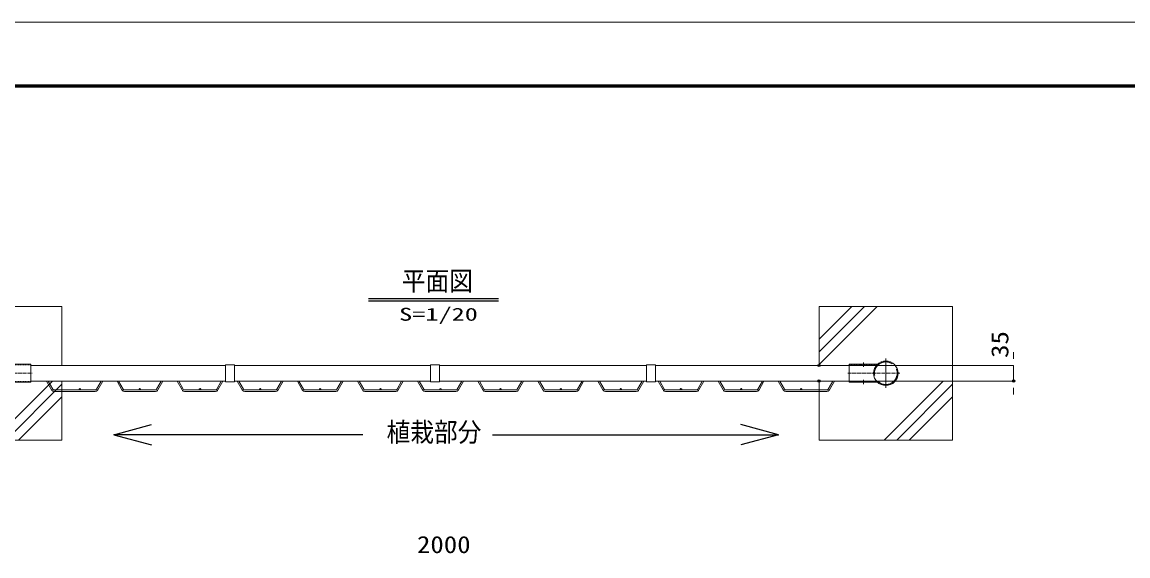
# Model space of a CAD drawing. Units: millimetres, scale not verified, with parts at other scales. Extents: x -3339 to 3343, y -2363 to 2362.
# Drawn here: x -2076 to 407, y 1165 to 2362 of the extents above; entities that cross this region are included whole.
import ezdxf
from ezdxf.enums import TextEntityAlignment as Align

# ---------------------------------------------------------------- set-up
doc = ezdxf.new("R2010")
doc.units = ezdxf.units.MM
doc.header["$LTSCALE"] = 10
doc.header["$PDMODE"] = 32
doc.header["$PDSIZE"] = 5
for name, pattern in [('DASHED', [7.5, 6, -1.5]), ('USER2', [0.375, 0.25, -0.125]), ('USER3', [1.125, 0.75, -0.125, 0.125, -0.125])]:
    doc.linetypes.add(name, pattern=pattern)
for name, color, linetype, lineweight in [('0-0_寸法', 7, 'Continuous', 13), ('0-1_基礎', 7, 'Continuous', 13), ('0-4_胴縁', 7, 'Continuous', 13), ('0-5_継手', 7, 'Continuous', 13), ('0-6_0', 7, 'Continuous', 13), ('0-9_EXTCNT-LMEC0', 4, 'Continuous', 25), ('0-A_バンド', 4, 'Continuous', 13), ('0-B_WM', 30, 'Continuous', 13)]:
    doc.layers.add(name, color=color, linetype=linetype, lineweight=lineweight)
doc.layers.add('0-7_DEFPOINTS', color=7, linetype='Continuous')
doc.styles.add('ＭＳ ゴシック', font='')
doc.styles.get('ＭＳ ゴシック').set_extended_font_data('MS Gothic')

msp = doc.modelspace()

# ---------------------------------------------------------------- linework, layer by layer
at = {"layer": '0-0_寸法'}
for p, q in [((150.4, 1606.97), (150.4, 1621.97)), ((-256.45, 1591.97), (150.4, 1591.97)), ((150.4, 1591.97), (150.4, 1556.97)), ((-256.45, 1556.97), (150.4, 1556.97)), ((150.4, 1541.97), (150.4, 1526.97))]:
    msp.add_line(p, q, dxfattribs=at)
at = {"layer": '0-1_基礎'}
for p, q in [((-286.45, 1650.81), (-212.79, 1724.47)), ((-286.45, 1622.52), (-184.51, 1724.47)), ((-286.45, 1594.24), (-156.22, 1724.47)), ((-2140.31, 1424.47), (-2007.81, 1556.97)), ((-2112.03, 1424.47), (-1986.45, 1550.05)), ((-140.31, 1424.47), (-7.81, 1556.97)), ((-112.03, 1424.47), (13.55, 1550.05)), ((-2083.74, 1424.47), (-1986.45, 1521.76)), ((-83.74, 1424.47), (13.55, 1521.76))]:
    msp.add_line(p, q, dxfattribs=at)
for points in [[(-1986.45, 1591.97), (-1986.45, 1724.47), (-2286.45, 1724.47), (-2286.45, 1591.97)], [(-286.45, 1556.97), (-286.45, 1424.47), (13.55, 1424.47), (13.55, 1724.47), (-286.45, 1724.47), (-286.45, 1591.97)], [(-2286.45, 1556.97), (-2286.45, 1424.47), (-1986.45, 1424.47), (-1986.45, 1556.97)]]:
    msp.add_lwpolyline(points, dxfattribs=at)
at = {"layer": '0-4_胴縁'}
for p, q in [((-1618.95, 1591.97), (-2056.45, 1591.97)), ((-1158.95, 1591.97), (-1598.95, 1591.97)), ((-673.95, 1591.97), (-1138.95, 1591.97)), ((-218.95, 1591.97), (-653.95, 1591.97)), ((-1618.95, 1556.97), (-2056.45, 1556.97)), ((-1158.95, 1556.97), (-1598.95, 1556.97)), ((-673.95, 1556.97), (-1138.95, 1556.97)), ((-218.95, 1556.97), (-653.95, 1556.97))]:
    msp.add_line(p, q, dxfattribs=at)
at = {"layer": '0-5_継手', "linetype": 'USER2'}
for p, q in [((-2118.58, 1593.22), (-2056.45, 1593.22)), ((-156.57, 1593.22), (-218.95, 1593.22)), ((-2118.58, 1555.72), (-2056.45, 1555.72)), ((-156.57, 1555.72), (-218.95, 1555.72))]:
    msp.add_line(p, q, dxfattribs=at)
at = {"layer": '0-5_継手'}
for p, q in [((-2112.86, 1594.82), (-2056.45, 1594.82)), ((-2056.45, 1594.82), (-2056.45, 1554.12)), ((-154.95, 1594.82), (-218.95, 1594.82)), ((-218.95, 1554.12), (-218.95, 1594.82)), ((-192.45, 1594.82), (-192.45, 1593.22)), ((-180.45, 1594.82), (-180.45, 1593.22)), ((-2112.86, 1554.12), (-2056.45, 1554.12)), ((-154.95, 1554.12), (-218.95, 1554.12)), ((-192.45, 1554.12), (-192.45, 1555.72)), ((-180.45, 1554.12), (-180.45, 1555.72))]:
    msp.add_line(p, q, dxfattribs=at)
at = {"layer": '0-5_継手', "color": 4}
for p, q in [((-186.45, 1598.87), (-186.45, 1589.21)), ((-186.45, 1550.07), (-186.45, 1559.72))]:
    msp.add_line(p, q, dxfattribs=at)
at = {"layer": '0-5_継手', "linetype": 'USER3'}
for p, q in [((-136.45, 1607.44), (-136.45, 1541.49)), ((-2220.72, 1574.47), (-2052.64, 1574.47))]:
    msp.add_line(p, q, dxfattribs=at)
at = {"layer": '0-5_継手', "color": 4, "linetype": 'USER3'}
for p, q in [((-136.45, 1605.9), (-136.45, 1543.04)), ((-105.02, 1574.47), (-222.03, 1574.47))]:
    msp.add_line(p, q, dxfattribs=at)
at = {"layer": '0-5_継手'}
msp.add_circle((-136.45, 1574.47), 27.5, dxfattribs=at)
at = {"layer": '0-5_継手', "linetype": 'DASHED'}
msp.add_circle((-136.45, 1574.47), 25.4, dxfattribs=at)
at = {"layer": '0-6_0', "color": 3}
msp.add_lwpolyline([(-3339.2, 2362.41), (3343.3, 2362.41), (3343.3, -2362.59), (-3339.2, -2362.59)], close=True, dxfattribs=at)
at = {"layer": '0-6_0'}
for points in [[(-3114.2, 2221.78), (3118.3, 2221.78), (3118.3, -2221.97), (-3114.2, -2221.97)], [(-3112.79, 2220.38), (3116.9, 2220.38), (3116.9, -2220.56), (-3112.79, -2220.56)], [(-3111.39, 2218.97), (3115.49, 2218.97), (3115.49, -2219.15), (-3111.39, -2219.15)], [(-3109.98, 2217.56), (3114.08, 2217.56), (3114.08, -2217.75), (-3109.98, -2217.75)], [(-3108.57, 2216.16), (3112.68, 2216.16), (3112.68, -2216.34), (-3108.57, -2216.34)]]:
    msp.add_lwpolyline(points, close=True, dxfattribs=at)
at = {"layer": '0-7_DEFPOINTS'}
for p in [(-286.45, 1591.97), (-286.45, 1556.97), (150.4, 1556.97)]:
    msp.add_point(p, dxfattribs=at)
at = {"layer": '0-9_EXTCNT-LMEC0'}
for p, q in [((-1298.11, 1742.43), (-1006.22, 1742.43)), ((-1298.11, 1737.18), (-1006.22, 1737.18)), ((-1869.7, 1436.58), (-1785.25, 1459.6)), ((-377.71, 1436.58), (-462.16, 1459.6)), ((-1869.7, 1436.58), (-1785.25, 1413.56)), ((-377.71, 1436.58), (-462.16, 1413.56))]:
    msp.add_line(p, q, dxfattribs=at)
for points in [[(-1311.19, 1436.58), (-1869.7, 1436.58), (-1785.25, 1459.6)], [(-1019.45, 1436.58), (-377.71, 1436.58), (-462.16, 1459.6)]]:
    msp.add_lwpolyline(points, dxfattribs=at)
at = {"layer": '0-A_バンド'}
for p, q in [((-1598.95, 1593.57), (-1618.95, 1593.57)), ((-1618.95, 1593.57), (-1618.95, 1555.37)), ((-1598.95, 1593.57), (-1598.95, 1555.37)), ((-1138.95, 1593.57), (-1158.95, 1593.57)), ((-1158.95, 1593.57), (-1158.95, 1555.37)), ((-1138.95, 1593.57), (-1138.95, 1555.37)), ((-653.95, 1593.57), (-673.95, 1593.57)), ((-673.95, 1593.57), (-673.95, 1555.37)), ((-653.95, 1593.57), (-653.95, 1555.37)), ((-1598.95, 1555.37), (-1618.95, 1555.37)), ((-1138.95, 1555.37), (-1158.95, 1555.37)), ((-653.95, 1555.37), (-673.95, 1555.37))]:
    msp.add_line(p, q, dxfattribs=at)
at = {"layer": '0-B_WM'}
for p, q in [((-2020.87, 1556.97), (-2009.72, 1537.04)), ((-2017.2, 1556.97), (-2006.92, 1538.6)), ((-1898.69, 1556.97), (-1908.97, 1538.6)), ((-1895.03, 1556.97), (-1906.18, 1537.04)), ((-1862.87, 1556.97), (-1851.72, 1537.04)), ((-1859.2, 1556.97), (-1848.93, 1538.6)), ((-1763.69, 1556.97), (-1773.97, 1538.6)), ((-1760.03, 1556.97), (-1771.18, 1537.04)), ((-1727.87, 1556.97), (-1716.72, 1537.04)), ((-1724.2, 1556.97), (-1713.93, 1538.6)), ((-1628.69, 1556.97), (-1638.97, 1538.6)), ((-1625.03, 1556.97), (-1636.18, 1537.04)), ((-1592.87, 1556.97), (-1581.72, 1537.04)), ((-1589.2, 1556.97), (-1578.93, 1538.6)), ((-1493.69, 1556.97), (-1503.97, 1538.6)), ((-1490.03, 1556.97), (-1501.18, 1537.04)), ((-1457.87, 1556.97), (-1446.72, 1537.04)), ((-1454.2, 1556.97), (-1443.93, 1538.6)), ((-1358.69, 1556.97), (-1368.97, 1538.6)), ((-1355.03, 1556.97), (-1366.18, 1537.04)), ((-1322.87, 1556.97), (-1311.72, 1537.04)), ((-1319.2, 1556.97), (-1308.93, 1538.6)), ((-1223.69, 1556.97), (-1233.97, 1538.6)), ((-1220.03, 1556.97), (-1231.18, 1537.04)), ((-1187.87, 1556.97), (-1176.72, 1537.04)), ((-1184.2, 1556.97), (-1173.93, 1538.6)), ((-1088.69, 1556.97), (-1098.97, 1538.6)), ((-1085.03, 1556.97), (-1096.18, 1537.04)), ((-1052.87, 1556.97), (-1041.72, 1537.04)), ((-1049.2, 1556.97), (-1038.93, 1538.6)), ((-953.69, 1556.97), (-963.97, 1538.6)), ((-950.03, 1556.97), (-961.18, 1537.04)), ((-917.87, 1556.97), (-906.72, 1537.04)), ((-914.2, 1556.97), (-903.93, 1538.6)), ((-818.69, 1556.97), (-828.97, 1538.6)), ((-815.03, 1556.97), (-826.18, 1537.04)), ((-782.87, 1556.97), (-771.72, 1537.04)), ((-779.2, 1556.97), (-768.93, 1538.6)), ((-683.69, 1556.97), (-693.97, 1538.6)), ((-680.03, 1556.97), (-691.18, 1537.04)), ((-647.87, 1556.97), (-636.72, 1537.04)), ((-644.2, 1556.97), (-633.93, 1538.6)), ((-548.69, 1556.97), (-558.97, 1538.6)), ((-545.03, 1556.97), (-556.18, 1537.04)), ((-512.87, 1556.97), (-501.72, 1537.04)), ((-509.2, 1556.97), (-498.93, 1538.6)), ((-413.69, 1556.97), (-423.97, 1538.6)), ((-410.03, 1556.97), (-421.18, 1537.04)), ((-377.87, 1556.97), (-366.72, 1537.04)), ((-374.2, 1556.97), (-363.93, 1538.6)), ((-255.69, 1556.97), (-265.97, 1538.6)), ((-252.03, 1556.97), (-263.18, 1537.04)), ((-2004.13, 1536.97), (-1911.76, 1536.97)), ((-2004.13, 1533.77), (-1911.76, 1533.77)), ((-1846.13, 1536.97), (-1776.76, 1536.97)), ((-1846.13, 1533.77), (-1776.76, 1533.77)), ((-1711.13, 1536.97), (-1641.76, 1536.97)), ((-1711.13, 1533.77), (-1641.76, 1533.77)), ((-1576.13, 1536.97), (-1506.76, 1536.97)), ((-1576.13, 1533.77), (-1506.76, 1533.77)), ((-1441.13, 1536.97), (-1371.76, 1536.97)), ((-1441.13, 1533.77), (-1371.76, 1533.77)), ((-1306.13, 1536.97), (-1236.76, 1536.97)), ((-1306.13, 1533.77), (-1236.76, 1533.77)), ((-1171.13, 1536.97), (-1136.45, 1536.97)), ((-1171.13, 1533.77), (-1136.45, 1533.77)), ((-1101.76, 1536.97), (-1136.45, 1536.97)), ((-1101.76, 1533.77), (-1136.45, 1533.77)), ((-966.76, 1536.97), (-1036.13, 1536.97)), ((-966.76, 1533.77), (-1036.13, 1533.77)), ((-831.76, 1536.97), (-901.13, 1536.97)), ((-831.76, 1533.77), (-901.13, 1533.77)), ((-696.76, 1536.97), (-766.13, 1536.97)), ((-696.76, 1533.77), (-766.13, 1533.77)), ((-561.76, 1536.97), (-631.13, 1536.97)), ((-561.76, 1533.77), (-631.13, 1533.77)), ((-426.76, 1536.97), (-496.13, 1536.97)), ((-426.76, 1533.77), (-496.13, 1533.77)), ((-268.76, 1536.97), (-361.13, 1536.97)), ((-268.76, 1533.77), (-361.13, 1533.77))]:
    msp.add_line(p, q, dxfattribs=at)
for centre in [(-1946.45, 1538.57), (-1811.45, 1538.57), (-1676.45, 1538.57), (-1541.45, 1538.57), (-1406.45, 1538.57), (-1271.45, 1538.57), (-1136.45, 1538.57), (-1136.45, 1538.57), (-1001.45, 1538.57), (-866.45, 1538.57), (-731.45, 1538.57), (-596.45, 1538.57), (-461.45, 1538.57), (-326.45, 1538.57)]:
    msp.add_circle(centre, 1.6, dxfattribs=at)
for centre, radius, start, end in [((-2004.13, 1540.17), 6.4, 209.2358, 270), ((-2004.13, 1540.17), 3.2, 209.2358, 270), ((-1911.76, 1540.17), 3.2, 270, 330.7642), ((-1911.76, 1540.17), 6.4, 270, 330.7642), ((-1846.13, 1540.17), 6.4, 209.2358, 270), ((-1846.13, 1540.17), 3.2, 209.2358, 270), ((-1776.76, 1540.17), 3.2, 270, 330.7642), ((-1776.76, 1540.17), 6.4, 270, 330.7642), ((-1711.13, 1540.17), 6.4, 209.2358, 270), ((-1711.13, 1540.17), 3.2, 209.2358, 270), ((-1641.76, 1540.17), 3.2, 270, 330.7642), ((-1641.76, 1540.17), 6.4, 270, 330.7642), ((-1576.13, 1540.17), 6.4, 209.2358, 270), ((-1576.13, 1540.17), 3.2, 209.2358, 270), ((-1506.76, 1540.17), 3.2, 270, 330.7642), ((-1506.76, 1540.17), 6.4, 270, 330.7642), ((-1441.13, 1540.17), 6.4, 209.2358, 270), ((-1441.13, 1540.17), 3.2, 209.2358, 270), ((-1371.76, 1540.17), 3.2, 270, 330.7642), ((-1371.76, 1540.17), 6.4, 270, 330.7642), ((-1306.13, 1540.17), 6.4, 209.2358, 270), ((-1306.13, 1540.17), 3.2, 209.2358, 270), ((-1236.76, 1540.17), 3.2, 270, 330.7642), ((-1236.76, 1540.17), 6.4, 270, 330.7642), ((-1171.13, 1540.17), 6.4, 209.2358, 270), ((-1171.13, 1540.17), 3.2, 209.2358, 270), ((-1101.76, 1540.17), 3.2, 270, 330.7642), ((-1101.76, 1540.17), 6.4, 270, 330.7642), ((-1036.13, 1540.17), 6.4, 209.2358, 270), ((-1036.13, 1540.17), 3.2, 209.2358, 270), ((-966.76, 1540.17), 3.2, 270, 330.7642), ((-966.76, 1540.17), 6.4, 270, 330.7642), ((-901.13, 1540.17), 6.4, 209.2358, 270), ((-901.13, 1540.17), 3.2, 209.2358, 270), ((-831.76, 1540.17), 3.2, 270, 330.7642), ((-831.76, 1540.17), 6.4, 270, 330.7642), ((-766.13, 1540.17), 6.4, 209.2358, 270), ((-766.13, 1540.17), 3.2, 209.2358, 270), ((-696.76, 1540.17), 3.2, 270, 330.7642), ((-696.76, 1540.17), 6.4, 270, 330.7642), ((-631.13, 1540.17), 6.4, 209.2358, 270), ((-631.13, 1540.17), 3.2, 209.2358, 270), ((-561.76, 1540.17), 3.2, 270, 330.7642), ((-561.76, 1540.17), 6.4, 270, 330.7642), ((-496.13, 1540.17), 6.4, 209.2358, 270), ((-496.13, 1540.17), 3.2, 209.2358, 270), ((-426.76, 1540.17), 3.2, 270, 330.7642), ((-426.76, 1540.17), 6.4, 270, 330.7642), ((-361.13, 1540.17), 6.4, 209.2358, 270), ((-361.13, 1540.17), 3.2, 209.2358, 270), ((-268.76, 1540.17), 3.2, 270, 330.7642), ((-268.76, 1540.17), 6.4, 270, 330.7642)]:
    msp.add_arc(centre, radius, start, end, dxfattribs=at)

# ---------------------------------------------------------------- texts
at = {"layer": '0-0_寸法', "style": 'ＭＳ ゴシック', "width": 1.15}
msp.add_text('35', height=38.49, rotation=90, dxfattribs=at).set_placement((150.3, 1608.84), align=Align.BOTTOM_LEFT)
msp.add_text('2000', height=38.49, dxfattribs=at).set_placement((-1189.31, 1159.26), align=Align.BOTTOM_LEFT)
at = {"layer": '0-9_EXTCNT-LMEC0', "style": 'ＭＳ ゴシック'}
for s, height, width, p in [('平面図', 43.33, 0.9, (-1223.19, 1746.86)), ('S=1/20', 28.89, 1.5, (-1229.4, 1683.68)), ('植栽部分', 43.33, 0.9, (-1257.51, 1407.83))]:
    msp.add_text(s, height=height, dxfattribs=dict(at, width=width)).set_placement(p, align=Align.BOTTOM_LEFT)

doc.saveas('drawing.dxf')
